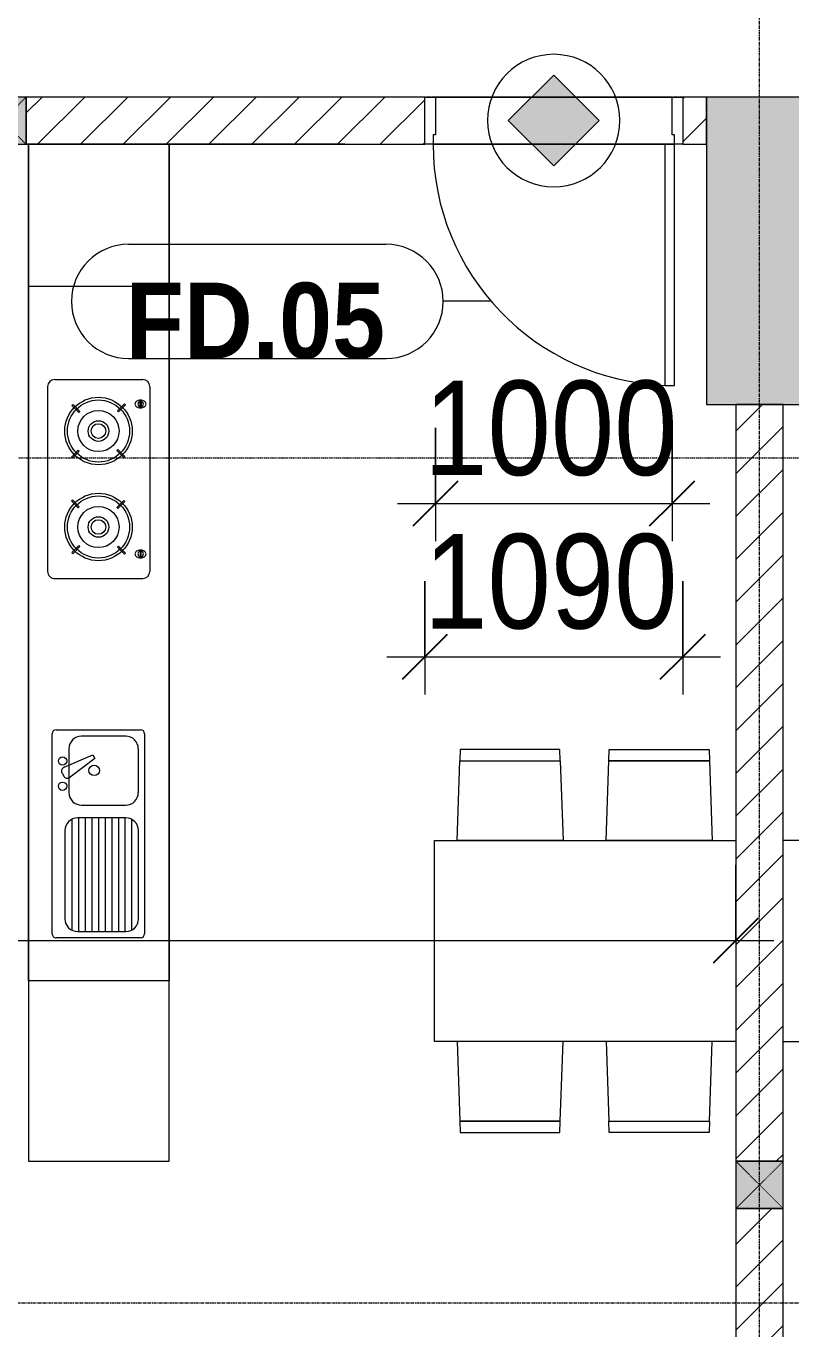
# Model space of a CAD drawing. Header units: millimetres. Extents: x 962 to 241049, y -15958 to 84407.
# Drawn here: x 129232 to 132464, y 28328 to 33837 of the extents above; entities that cross this region are included whole.
import ezdxf

# ---------------------------------------------------------------- set-up
doc = ezdxf.new("R2010")
doc.units = ezdxf.units.MM
for name, pattern in [('Dash', [6, 3, -3]), ('Dash Dot 3_16_', [7.9375, 4.7625, -1.5875, 0, -1.5875]), ('Grid Line', [22.225, 12.7, -3.175, 3.175, -3.175])]:
    doc.linetypes.add(name, pattern=pattern)
for name, color, linetype, lineweight in [('0-1', 7, 'Continuous', 5), ('A-ANNO-DIMS', 211, 'Continuous', 9), ('A-ANNO-DIMS-160', 211, 'Continuous', 9), ('A-ANNO-NOTE', 131, 'Continuous', 9), ('A-DETL-GENF-2', 1, 'Continuous', 9), ('A-DOOR-3', 1, 'Continuous', 9), ('A-DOOR-FRAM-1', 1, 'Continuous', 9), ('A-DOOR-IDEN', 31, 'Continuous', 9), ('A-FLOR-2', 9, 'Continuous', 9), ('A-WALL', 113, 'Continuous', 9), ('A-WALL-3', 113, 'Continuous', 18), ('A-WALL-PATT-2', 111, 'Continuous', 9), ('G-ANNO-SYMB-1', 111, 'Dash Dot 3_16_', 18), ('I-FURN', 30, 'Continuous', 9), ('I-FURN-1', 254, 'Continuous', 9), ('S-COLS', 52, 'Continuous', 9), ('S-COLS-1', 52, 'Continuous', 5), ('S-COLS-2', 7, 'Continuous', 18), ('S-COLS-6', 52, 'Continuous', 18), ('S-COLS-7', 52, 'Dash', 9), ('S-COLS-HDLN', 52, 'Dash', 9), ('S-GRID-1', 1, 'Grid Line', 9)]:
    doc.layers.add(name, color=color, linetype=linetype, lineweight=lineweight)
doc.styles.add('Arial_B_5', font='arialbd_0.ttf', dxfattribs={"width": 0.9, "height": 320})
doc.styles.add('UTM Avo', font='UTM Avo.ttf', dxfattribs={"width": 0.9, "height": 400})
doc.dimstyles.new('1_Dim_chi_tiet_2_5', dxfattribs={"dimscale": 304.8, "dimtxt": 399.720379, "dimasz": 0.629921, "dimexe": 0.524934, "dimexo": 0.0625, "dimgap": 0.052493, "dimtad": 1, "dimdec": 0, "dimrnd": 5, "dimzin": 0, "dimdsep": 46, "dimtxsty": 'UTM Avo', "dimblk1": 'OBLIQUE', "dimblk2": 'OBLIQUE', "dimsah": 1, "dimcen": 0.09, "dimdle": 0.524934, "dimazin": 0, "dimtfac": 1, "dimtdec": 4, "dimtix": 1, "dimtmove": 0, "dimatfit": 3, "dimfxl": 1.049869, "dimfxlon": 1, "dimtvp": 1, "dimtolj": 1, "dimtzin": 0, "dimarcsym": 2})
pattern_1 = [(45, (63179.03, 0), (-90.50967, 90.50967), [])]

# ---------------------------------------------------------------- blocks, each defined once
blk = doc.blocks.new('NCV_TKTC_KET CAU_rvt-1-TKCS_MB TẦNG 1')
at = {"layer": 'S-COLS-1'}
blk.add_hatch(color=256, dxfattribs=at).paths.add_polyline_path([(69377.6, 32236.9), (69377.6, 33536.9), (68927.6, 33536.9), (68927.6, 32236.9)])
at = {"layer": 'S-COLS-2'}
for p, q in [((69377.6, 33536.9), (68927.6, 33536.9)), ((68927.6, 33536.9), (68927.6, 32236.9)), ((68927.6, 32236.9), (69377.6, 32236.9))]:
    blk.add_line(p, q, dxfattribs=at)
blk = doc.blocks.new('HE BEP A - HE BEP A-V8-TKCS_MB TẦNG 1')
at = {"layer": 'I-FURN'}
for p, q in [((765.9, 605.3), (3.5, 605.3)), ((3.5, 605.3), (3.5, 11)), ((765.9, 11), (765.9, 605.3)), ((765.9, 605.3), (4303.5, 605.3)), ((765.9, 11), (765.9, 605.3)), ((3703.5, 605.3), (3703.5, 11)), ((965.9, 505.3), (1810.5, 505.3)), ((3279.1, 524.2), (2497.5, 524.2)), ((948.4, 131.7), (948.4, 487.8)), ((1401.8, 451.1), (1028.4, 451.1)), ((1644.6, 463.3), (1632.2, 456.1)), ((1670.1, 454.1), (1721.6, 333.3)), ((1828, 487.8), (1828, 131.7)), ((2467.5, 494.2), (2467.5, 122.2)), ((3309.1, 494.2), (3309.1, 122.2)), ((975, 397.7), (975, 193.3)), ((975, 391.9), (1455.1, 391.9)), ((979.9, 419.9), (1450.3, 419.9)), ((1455.1, 193.3), (1455.1, 397.7)), ((1747.9, 434.2), (1562.5, 434.2)), ((1706.2, 324.4), (1627.3, 429.4)), ((2578, 421.2), (2573.6, 416.8)), ((2573.6, 416.8), (2602.8, 387.7)), ((2607.1, 392.1), (2578, 421.2)), ((2602.8, 387.7), (2607.1, 392.1)), ((2795.6, 424), (2766.5, 394.9)), ((2766.5, 394.9), (2770.8, 390.5)), ((2770.8, 390.5), (2800, 419.6)), ((2800, 419.6), (2795.6, 424)), ((2976.7, 419.6), (2981.1, 424)), ((3005.8, 390.5), (2976.7, 419.6)), ((2981.1, 424), (3010.2, 394.9)), ((3010.2, 394.9), (3005.8, 390.5)), ((3169.5, 392.1), (3198.6, 421.2)), ((3173.9, 387.7), (3169.5, 392.1)), ((3203, 416.8), (3173.9, 387.7)), ((3198.6, 421.2), (3203, 416.8)), ((975, 363.9), (1455.1, 363.9)), ((975, 335.9), (1455.1, 335.9)), ((1509.1, 380.9), (1509.1, 194.2)), ((1721.6, 333.3), (1706.2, 324.4)), ((1801.3, 194.2), (1801.3, 380.9)), ((975, 307.9), (1455.1, 307.9)), ((975, 279.9), (1455.1, 279.9)), ((975, 251.9), (1455.1, 251.9)), ((975, 223.9), (1455.1, 223.9)), ((2570.9, 199.3), (2600, 228.4)), ((2604.4, 224), (2575.3, 194.9)), ((2600, 228.4), (2604.4, 224)), ((2763.7, 226.8), (2768.1, 231.2)), ((2792.8, 197.7), (2763.7, 226.8)), ((2768.1, 231.2), (2797.2, 202)), ((3008.5, 231.2), (2979.4, 202)), ((2983.8, 197.7), (3012.9, 226.8)), ((3012.9, 226.8), (3008.5, 231.2)), ((3176.6, 228.4), (3172.2, 224)), ((3172.2, 224), (3201.4, 194.9)), ((3205.8, 199.3), (3176.6, 228.4)), ((975, 195.9), (1455.1, 195.9)), ((981.5, 167.9), (1448.7, 167.9)), ((2575.3, 194.9), (2570.9, 199.3)), ((2797.2, 202), (2792.8, 197.7)), ((2979.4, 202), (2983.8, 197.7)), ((3201.4, 194.9), (3205.8, 199.3)), ((1810.5, 114.2), (965.9, 114.2)), ((1028.4, 139.9), (1401.8, 139.9)), ((1562.5, 140.8), (1747.9, 140.8)), ((2555.1, 133.3), (2555.1, 129.3)), ((2587.6, 133.3), (2555.1, 133.3)), ((2555.1, 129.3), (2587.6, 129.3)), ((2587.6, 129.3), (2587.6, 133.3)), ((3189, 129.3), (3189, 133.3)), ((3189, 133.3), (3221.5, 133.3)), ((3221.5, 129.3), (3189, 129.3)), ((3221.5, 133.3), (3221.5, 129.3)), ((3279.1, 92.2), (2497.5, 92.2)), ((3.5, 11), (765.9, 11)), ((4303.5, 11), (765.9, 11))]:
    blk.add_line(p, q, dxfattribs=at)
for centre, radius in [((1589.4, 460.9), 17.8), ((1696.1, 460.9), 17.8), ((2685.4, 309.4), 142.6), ((2685.4, 309.4), 131.3), ((3091.2, 309.4), 142.6), ((3091.2, 309.4), 131.3), ((2685.4, 309.4), 87.2), ((3091.2, 309.4), 87.2), ((1656.3, 327.5), 22.2), ((2685.4, 309.4), 43.6), ((2685.4, 309.4), 30.9), ((3091.2, 309.4), 43.6), ((3091.2, 309.4), 30.9)]:
    blk.add_circle(centre, radius, dxfattribs=at)
for centre, radius, start, end in [((965.9, 487.8), 17.5, 90, 180), ((1810.5, 487.8), 17.5, 0, 90), ((2497.5, 494.2), 30, 90, 180), ((3279.1, 494.2), 30, 360, 90), ((1028.4, 397.7), 53.3, 90, 180), ((1401.8, 397.7), 53.3, 360, 90), ((1641, 440.7), 17.8, 119.9521, 219.4618), ((1653.4, 447.9), 17.8, 20.5379, 119.9521), ((1562.5, 380.9), 53.3, 90, 180), ((1747.9, 380.9), 53.3, 360, 90), ((1028.4, 193.3), 53.3, 180, 270), ((1401.8, 193.3), 53.3, 270, 360), ((1562.5, 194.2), 53.3, 180, 270), ((1747.9, 194.2), 53.3, 270, 360), ((965.9, 131.7), 17.5, 180, 270), ((1810.5, 131.7), 17.5, 270, 360), ((2497.5, 122.2), 30, 180, 270), ((2588.6, 131.7), 33.5, 163.9419, 180), ((2588.6, 131.7), 33.5, 180, 196.0581), ((2580.1, 134.1), 24.7, 145.204, 163.9419), ((2580.1, 129.2), 24.7, 196.0581, 214.796), ((2571.3, 131.3), 11.6, 9.9102, 170.0898), ((2571.3, 131.3), 11.6, 189.7177, 350.2823), ((2574.8, 137.9), 18.1, 120.7976, 145.204), ((2574.8, 125.5), 18.1, 214.796, 239.2024), ((2571.4, 143.6), 11.5, 90, 120.7976), ((2571.4, 143.6), 11.5, 59.2024, 90), ((2568, 137.9), 18.1, 34.796, 59.2024), ((2568, 125.5), 18.1, 300.7976, 325.204), ((2562.6, 134.1), 24.7, 16.0581, 34.796), ((2562.6, 129.2), 24.7, 325.204, 343.9419), ((2554.1, 131.7), 33.5, 0, 16.0581), ((2554.1, 131.7), 33.5, 343.9419, 0), ((3222.5, 131.7), 33.5, 163.9419, 180), ((3222.5, 131.7), 33.5, 180, 196.0581), ((3214, 134.1), 24.7, 145.204, 163.9419), ((3214, 129.2), 24.7, 196.0581, 214.796), ((3208.7, 137.9), 18.1, 120.7976, 145.204), ((3208.7, 125.5), 18.1, 214.796, 239.2024), ((3205.3, 131.3), 11.6, 9.9102, 170.0898), ((3205.3, 131.3), 11.6, 189.7177, 350.2823), ((3205.3, 143.6), 11.5, 90, 120.7976), ((3205.3, 143.6), 11.5, 59.2024, 90), ((3201.9, 137.9), 18.1, 34.796, 59.2024), ((3201.9, 125.5), 18.1, 300.7976, 325.204), ((3196.5, 134.1), 24.7, 16.0581, 34.796), ((3196.5, 129.2), 24.7, 325.204, 343.9419), ((3188, 131.7), 33.5, 0, 16.0581), ((3188, 131.7), 33.5, 343.9419, 0), ((3279.1, 122.2), 30, 270, 360), ((2571.4, 119.8), 11.5, 239.2024, 270), ((2571.4, 119.8), 11.5, 270, 300.7976), ((3205.3, 119.8), 11.5, 239.2024, 270), ((3205.3, 119.8), 11.5, 270, 300.7976)]:
    blk.add_arc(centre, radius, start, end, dxfattribs=at)
at = {"layer": 'I-FURN-1'}
for p, q in [((4303.5, 605.3), (3.5, 605.3)), ((3.5, 605.3), (3.5, 11)), ((3.5, 11), (4303.5, 11))]:
    blk.add_line(p, q, dxfattribs=at)
blk = doc.blocks.new('RES_BAN AN 1 - RES_BAN AN 1-V9-TKCS_MB TẦNG 1')
at = {"layer": 'I-FURN-1'}
for p, q in [((-425, 1275), (425, 1275)), ((-425, 1.8), (-425, 1275)), ((425, 1275), (425, 1.8)), ((-761.9, 1168.8), (-809.6, 1167.2)), ((-809.6, 1167.2), (-809.6, 745.3)), ((-425, 1180), (-761.9, 1168.8)), ((-761.9, 1168.8), (-761.9, 743.8)), ((-761.9, 743.8), (-761.9, 1168.8)), ((-425, 732.5), (-425, 1180)), ((425, 1180), (761.9, 1168.8)), ((425, 732.5), (425, 1180)), ((761.9, 1168.8), (761.9, 743.8)), ((761.9, 1168.8), (761.9, 743.8)), ((809.6, 1167.2), (761.9, 1168.8)), ((809.6, 745.3), (809.6, 1167.2)), ((-809.6, 745.3), (-761.9, 743.8)), ((-761.9, 743.8), (-425, 732.5)), ((761.9, 743.8), (425, 732.5)), ((761.9, 743.8), (809.6, 745.3)), ((-809.6, 536.9), (-761.9, 538.5)), ((-809.6, 115.1), (-809.6, 536.9)), ((-425, 549.7), (-761.9, 538.5)), ((-761.9, 538.5), (-761.9, 113.5)), ((-761.9, 538.5), (-761.9, 113.5)), ((-425, 102.3), (-425, 549.7)), ((425, 549.7), (761.9, 538.5)), ((425, 102.3), (425, 549.7)), ((761.9, 538.5), (761.9, 113.5)), ((761.9, 538.5), (809.6, 536.9)), ((761.9, 113.5), (761.9, 538.5)), ((809.6, 536.9), (809.6, 115.1)), ((-761.9, 113.5), (-809.6, 115.1)), ((-761.9, 113.5), (-425, 102.3)), ((761.9, 113.5), (425, 102.3)), ((809.6, 115.1), (761.9, 113.5))]:
    blk.add_line(p, q, dxfattribs=at)
blk = doc.blocks.new('RES_BAN AN 1 - RES_BAN AN 1-V28-TKCS_MB TẦNG 1')
at = {"layer": 'I-FURN-1'}
for p, q in [((-425, 0), (-425, -1275)), ((425, -1275), (425, 0)), ((-761.9, -113.5), (-425, -102.3)), ((-425, -102.3), (-425, -549.7)), ((425, -102.3), (425, -549.7)), ((761.9, -113.5), (425, -102.3)), ((-761.9, -113.5), (-809.6, -115.1)), ((-809.6, -115.1), (-809.6, -536.9)), ((-761.9, -538.5), (-761.9, -113.5)), ((-761.9, -538.5), (-761.9, -113.5)), ((761.9, -538.5), (761.9, -113.5)), ((761.9, -113.5), (761.9, -538.5)), ((809.6, -115.1), (761.9, -113.5)), ((809.6, -536.9), (809.6, -115.1)), ((-809.6, -536.9), (-761.9, -538.5)), ((-425, -549.7), (-761.9, -538.5)), ((425, -549.7), (761.9, -538.5)), ((761.9, -538.5), (809.6, -536.9)), ((-809.6, -745.3), (-761.9, -743.8)), ((-809.6, -1167.2), (-809.6, -745.3)), ((-761.9, -743.8), (-425, -732.5)), ((-761.9, -1168.8), (-761.9, -743.8)), ((-761.9, -743.8), (-761.9, -1168.8)), ((-425, -732.5), (-425, -1180)), ((425, -732.5), (425, -1180)), ((761.9, -743.8), (425, -732.5)), ((761.9, -743.8), (809.6, -745.3)), ((761.9, -1168.8), (761.9, -743.8)), ((761.9, -1168.8), (761.9, -743.8)), ((809.6, -745.3), (809.6, -1167.2)), ((-761.9, -1168.8), (-809.6, -1167.2)), ((-425, -1180), (-761.9, -1168.8)), ((425, -1180), (761.9, -1168.8)), ((809.6, -1167.2), (761.9, -1168.8)), ((-425, -1275), (425, -1275))]:
    blk.add_line(p, q, dxfattribs=at)
blk = doc.blocks.new('NCV_TKTC_TANG 1_rvt-1-TKCS_MB TẦNG 1')
at = {"layer": 'A-FLOR-2'}
for p, q in [((68782.6, 33536.9), (67782.6, 33536.9)), ((66062.6, 33336.9), (66052.9, 33336.9)), ((66656.9, 33336.9), (66062.6, 33336.9)), ((67399.7, 33336.9), (66656.9, 33336.9)), ((68792.6, 33336.9), (67772.6, 33336.9)), ((67772.6, 33336.9), (68792.6, 33336.9))]:
    blk.add_line(p, q, dxfattribs=at)
at = {"layer": 'I-FURN-1'}
for name, p, rotation in [('HE BEP A - HE BEP A-V8-TKCS_MB TẦNG 1', (66667.9, 29033.4), 90.00000000000026), ('RES_BAN AN 1 - RES_BAN AN 1-V9-TKCS_MB TẦNG 1', (69054.3, 29968.2), 90.00000000000026), ('RES_BAN AN 1 - RES_BAN AN 1-V28-TKCS_MB TẦNG 1', (69252.6, 29968.6), 89.9999999999997)]:
    blk.add_blockref(name, p, dxfattribs=dict(at, rotation=rotation))
blk = doc.blocks.new('FD_05 - FD_05-1000x2200mm-835433-TKCS_MB TẦNG 1')
at = {"layer": 'A-DETL-GENF-2'}
for p, q in [((510, -100), (470, -100)), ((470, -100), (470, -1120)), ((510, -1120), (510, -100)), ((470, -1120), (510, -1120))]:
    blk.add_line(p, q, dxfattribs=at)
blk.add_arc((510, -100), 1020, 180, 267.7525, dxfattribs=at)
at = {"layer": 'A-DOOR-FRAM-1'}
for p, q in [((-545, 100), (-500, 100)), ((-545, -100), (-545, 100)), ((-500, 100), (-500, -60)), ((500, 100), (545, 100)), ((500, -60), (500, 100)), ((545, 100), (545, -100)), ((-510, -100), (-545, -100)), ((-500, -60), (-510, -60)), ((-510, -60), (-510, -100)), ((510, -60), (500, -60)), ((510, -100), (510, -60)), ((545, -100), (510, -100))]:
    blk.add_line(p, q, dxfattribs=at)
blk = doc.blocks.new('G1_SOF - BO TRU - 200x200-3050151-TKCS_MB TẦNG 1')
at = {"layer": 'S-COLS-HDLN'}
for p, q in [((-100, 100), (100, -100)), ((100, 100), (-100, -100))]:
    blk.add_line(p, q, dxfattribs=at)
blk = doc.blocks.new('DIMBLOCK34-TKCS_MB TẦNG 1')
at = {"layer": 'A-ANNO-DIMS-160'}
for p, q in [((130916.6, 31490), (130916.6, 31010)), ((130916.6, 31170), (130916.6, 31490)), ((132006.6, 31490), (132006.6, 31010)), ((132006.6, 31170), (132006.6, 31490)), ((130756.6, 31170), (132166.6, 31170))]:
    blk.add_line(p, q, dxfattribs=at)
at = {"layer": 'A-ANNO-DIMS-160', "lineweight": 25}
for p, q in [((130916.6, 31170), (131012.6, 31266)), ((132006.6, 31170), (132102.6, 31266)), ((130916.6, 31170), (130820.6, 31074)), ((132006.6, 31170), (131910.6, 31074))]:
    blk.add_line(p, q, dxfattribs=at)
at = {"layer": 'A-ANNO-DIMS-160', "color": 0, "insert": (130913.8, 31689.6), "char_height": 400, "width": 1314.636, "attachment_point": 1, "line_spacing_factor": 1.110334, "style": 'UTM Avo'}
blk.add_mtext('1090', dxfattribs=at)
blk = doc.blocks.new('_Oblique')
at = {"color": 0, "linetype": 'ByBlock', "lineweight": -2}
blk.add_line((-0.5, -0.5), (0.5, 0.5), dxfattribs=at)
blk = doc.blocks.new('DIMBLOCK95-TKCS_MB TẦNG 1')
at = {"layer": 'A-ANNO-DIMS-160'}
for p, q in [((130961.6, 32138.4), (130961.6, 31658.4)), ((130961.6, 31818.4), (130961.6, 32138.4)), ((131961.6, 32138.4), (131961.6, 31658.4)), ((131961.6, 31818.4), (131961.6, 32138.4)), ((130801.6, 31818.4), (132121.6, 31818.4))]:
    blk.add_line(p, q, dxfattribs=at)
at = {"layer": 'A-ANNO-DIMS-160', "lineweight": 25}
for p, q in [((130961.6, 31818.4), (131057.6, 31914.4)), ((131961.6, 31818.4), (132057.6, 31914.4)), ((130961.6, 31818.4), (130865.6, 31722.4)), ((131961.6, 31818.4), (131865.6, 31722.4))]:
    blk.add_line(p, q, dxfattribs=at)
at = {"layer": 'A-ANNO-DIMS-160', "color": 0, "insert": (130913.8, 32338), "char_height": 400, "width": 1314.636, "attachment_point": 1, "line_spacing_factor": 1.110334, "style": 'UTM Avo'}
blk.add_mtext('1000', dxfattribs=at)
blk = doc.blocks.new('STN_Door Tag - STN_Door Tag-1788670-TKCS_MB TẦNG 1')
at = {"layer": 'A-DOOR-IDEN'}
for p, q in [((-3.37, 1.495), (3.431, 1.495)), ((-3.37, -1.524), (3.431, -1.524))]:
    blk.add_line(p, q, dxfattribs=at)
for centre, start, end in [((-3.37, -0.015), 90, 270), ((3.431, -0.015), 270, 90)]:
    blk.add_arc(centre, 1.509, start, end, dxfattribs=at)
blk = doc.blocks.new('DIMBLOCK190-TKCS_MB TẦNG 1')
at = {"layer": 'A-ANNO-DIMS-160'}
for p, q in [((124231.6, 30290.8), (124231.6, 29810.8)), ((124231.6, 29970.8), (124231.6, 30290.8)), ((132231.6, 30290.8), (132231.6, 29810.8)), ((132231.6, 29970.8), (132231.6, 30290.8)), ((124071.6, 29970.8), (132391.6, 29970.8))]:
    blk.add_line(p, q, dxfattribs=at)
at = {"layer": 'A-ANNO-DIMS-160', "lineweight": 25}
for p, q in [((124231.6, 29970.8), (124327.6, 30066.8)), ((132231.6, 29970.8), (132327.6, 30066.8)), ((124231.6, 29970.8), (124135.6, 29874.8)), ((132231.6, 29970.8), (132135.6, 29874.8))]:
    blk.add_line(p, q, dxfattribs=at)
at = {"layer": 'A-ANNO-DIMS-160', "color": 0, "insert": (127683.8, 30490.4), "char_height": 400, "width": 1314.636, "attachment_point": 1, "line_spacing_factor": 1.110334, "style": 'UTM Avo'}
blk.add_mtext('8000', dxfattribs=at)
blk = doc.blocks.new('HDNDCT_GHI CHÚ CỬA CHỐNG CHÁY EI30 - HDNDCT_GHI CHÚ CỬA CHỐNG CHÁY EI30-2461928-TKCS_MB TẦNG 1')
at = {"layer": 'A-ANNO-NOTE'}
blk.add_hatch(color=256, dxfattribs=at).paths.add_polyline_path([(-1.2, 0), (0, 1.2), (1.2, 0), (0, -1.2)])
for p, q in [((0, 1.2), (-1.2, 0)), ((1.2, 0), (0, 1.2)), ((-1.2, 0), (0, -1.2)), ((0, -1.2), (1.2, 0))]:
    blk.add_line(p, q, dxfattribs=at)
for start, end in [(360, 180), (180, 360)]:
    blk.add_arc((0, 0), 1.75, start, end, dxfattribs=at)

msp = doc.modelspace()

# ---------------------------------------------------------------- hatches: boundary and pattern name
at = {"layer": 'A-WALL-PATT-2'}
h = msp.add_hatch(dxfattribs=at)
h.set_pattern_fill('FP_1', color=256, style=0, pattern_type=2)
h.set_pattern_definition(pattern_1)
h.paths.add_polyline_path([(132106.6, 33336.9), (132106.6, 33536.9), (132006.6, 33536.9), (132006.6, 33336.9)])
h.paths.add_polyline_path([(129031.9, 33336.9), (129031.9, 33536.9), (124356.6, 33536.9), (124356.6, 33336.9), (128966.7, 33336.9)])
h.paths.add_polyline_path([(130578.7, 33336.9), (130916.6, 33336.9), (130916.6, 33536.9), (129231.9, 33536.9), (129231.9, 33336.9)])
h = msp.add_hatch(dxfattribs=at)
h.set_pattern_fill('FP_1', color=256, style=0, pattern_type=2)
h.set_pattern_definition(pattern_1)
h.paths.add_polyline_path([(132431.6, 25536.9), (132431.6, 28836.9), (132231.6, 28836.9), (132231.6, 25536.9)])
h.paths.add_polyline_path([(132431.6, 29036.9), (132431.6, 32237), (132231.6, 32237), (132231.6, 29036.9)])
at = {"layer": 'S-COLS-1'}
for points in [[(129231.9, 33336.9), (129231.9, 33536.9), (129031.9, 33536.9), (129031.9, 33336.9)], [(132431.6, 28836.9), (132431.6, 29036.9), (132231.6, 29036.9), (132231.6, 28836.9)]]:
    msp.add_hatch(color=256, dxfattribs=at).paths.add_polyline_path(points)

# ---------------------------------------------------------------- linework, layer by layer
at = {"layer": 'A-DOOR-IDEN'}
msp.add_line((131194.9, 32674.4), (130994.4, 32674.4), dxfattribs=at)
at = {"layer": 'A-WALL'}
for p, q in [((129231.9, 33536.9), (129231.9, 33336.9)), ((130961.6, 33536.9), (131961.6, 33536.9)), ((131971.6, 33336.9), (130951.6, 33336.9)), ((132231.6, 29036.9), (132431.6, 29036.9)), ((132431.6, 28836.9), (132231.6, 28836.9))]:
    msp.add_line(p, q, dxfattribs=at)
at = {"layer": 'A-WALL-3'}
for p, q in [((130916.6, 33536.9), (129231.9, 33536.9)), ((130916.6, 33336.9), (130916.6, 33536.9)), ((132106.6, 33536.9), (132006.6, 33536.9)), ((132006.6, 33536.9), (132006.6, 33336.9)), ((132106.6, 33336.9), (132106.6, 33536.9)), ((129231.9, 33336.9), (130916.6, 33336.9)), ((132006.6, 33336.9), (132106.6, 33336.9)), ((132431.6, 32237), (132231.6, 32237)), ((132231.6, 32237), (132231.6, 29036.9)), ((132431.6, 29036.9), (132431.6, 32237)), ((132231.6, 28836.9), (132231.6, 25536.9)), ((132431.6, 25536.9), (132431.6, 28836.9))]:
    msp.add_line(p, q, dxfattribs=at)
at = {"layer": 'G-ANNO-SYMB-1'}
msp.add_line((90628.5, 32011.5), (198105.9, 32011.5), dxfattribs=at)
at = {"layer": 'S-COLS'}
for p, q in [((129231.9, 33336.9), (129231.9, 33536.9)), ((132431.6, 29036.9), (132231.6, 29036.9)), ((132231.6, 28836.9), (132431.6, 28836.9))]:
    msp.add_line(p, q, dxfattribs=at)
at = {"layer": 'S-COLS-6'}
for p, q in [((129231.9, 33536.9), (129031.9, 33536.9)), ((129031.9, 33336.9), (129231.9, 33336.9)), ((132231.6, 29036.9), (132231.6, 28836.9)), ((132431.6, 28836.9), (132431.6, 29036.9))]:
    msp.add_line(p, q, dxfattribs=at)
at = {"layer": 'S-GRID-1'}
for p, q in [((132331.6, 15532), (132331.6, 78459.2)), ((192368.8, 33536.9), (96265.8, 33536.9)), ((192368.8, 28436.9), (96265.8, 28436.9))]:
    msp.add_line(p, q, dxfattribs=at)

# ---------------------------------------------------------------- block references
at = {"layer": '0-1'}
for name in ['NCV_TKTC_KET CAU_rvt-1-TKCS_MB TẦNG 1', 'NCV_TKTC_TANG 1_rvt-1-TKCS_MB TẦNG 1']:
    msp.add_blockref(name, (63179, 0), dxfattribs=at)
at = {"layer": 'A-ANNO-NOTE', "xscale": 160, "yscale": 160, "zscale": 160}
msp.add_blockref('HDNDCT_GHI CHÚ CỬA CHỐNG CHÁY EI30 - HDNDCT_GHI CHÚ CỬA CHỐNG CHÁY EI30-2461928-TKCS_MB TẦNG 1', (131461.6, 33437.4), dxfattribs=at)
at = {"layer": 'A-DOOR-3'}
msp.add_blockref('FD_05 - FD_05-1000x2200mm-835433-TKCS_MB TẦNG 1', (131461.6, 33436.9), dxfattribs=at)
at = {"layer": 'A-DOOR-IDEN', "xscale": 159.9999999999999, "yscale": 159.9999999999999, "zscale": 159.9999999999999}
msp.add_blockref('STN_Door Tag - STN_Door Tag-1788670-TKCS_MB TẦNG 1', (130204, 32675.1), dxfattribs=at)
at = {"layer": 'S-COLS-7'}
for p in [(129131.9, 33436.9), (132331.6, 28936.9)]:
    msp.add_blockref('G1_SOF - BO TRU - 200x200-3050151-TKCS_MB TẦNG 1', p, dxfattribs=at)

# ---------------------------------------------------------------- texts
at = {"layer": 'A-DOOR-IDEN', "insert": (130200.8, 32589.7), "char_height": 320, "width": 1124.64, "attachment_point": 5, "line_spacing_factor": 0.936439, "style": 'Arial_B_5'}
msp.add_mtext('\\pt7.2,14.4,21.6,28.8,36,43.2,50.4,57.6,64.8,72,79.2,86.4,93.6,100.8,108,115.2,122.4,129.6,136.8,144,151.2,158.4,165.6,172.8,180,187.2,194.4,201.6,208.8,216,223.2,230.4;FD.05', dxfattribs=at)

# ---------------------------------------------------------------- dimensions: what is measured, and where the dimension line sits
at = {"layer": 'A-ANNO-DIMS'}
for base, p1, p2, override, picture, middle in [((131961.6, 31818.4), (130961.6, 32138.4), (131961.6, 32138.4), {"dimpost": '<>', "dimfxl": 1000}, 'DIMBLOCK95-TKCS_MB TẦNG 1', (131461.6, 32041.4)), ((132006.6, 31170), (130916.6, 31490), (132006.6, 31490), {"dimpost": '<>', "dimfxl": 1090}, 'DIMBLOCK34-TKCS_MB TẦNG 1', (131461.6, 31392.9)), ((132231.6, 29970.8), (124231.6, 30290.8), (132231.6, 30290.8), {"dimpost": '<>', "dimfxl": 8000}, 'DIMBLOCK190-TKCS_MB TẦNG 1', (128231.6, 30193.8))]:
    dim = msp.add_linear_dim(base=base, p1=p1, p2=p2, dimstyle='1_Dim_chi_tiet_2_5', override=override, dxfattribs=at)
    dim.commit()
    dim.dimension.update_dxf_attribs({"geometry": picture, "text_midpoint": middle})

doc.saveas('drawing.dxf')
